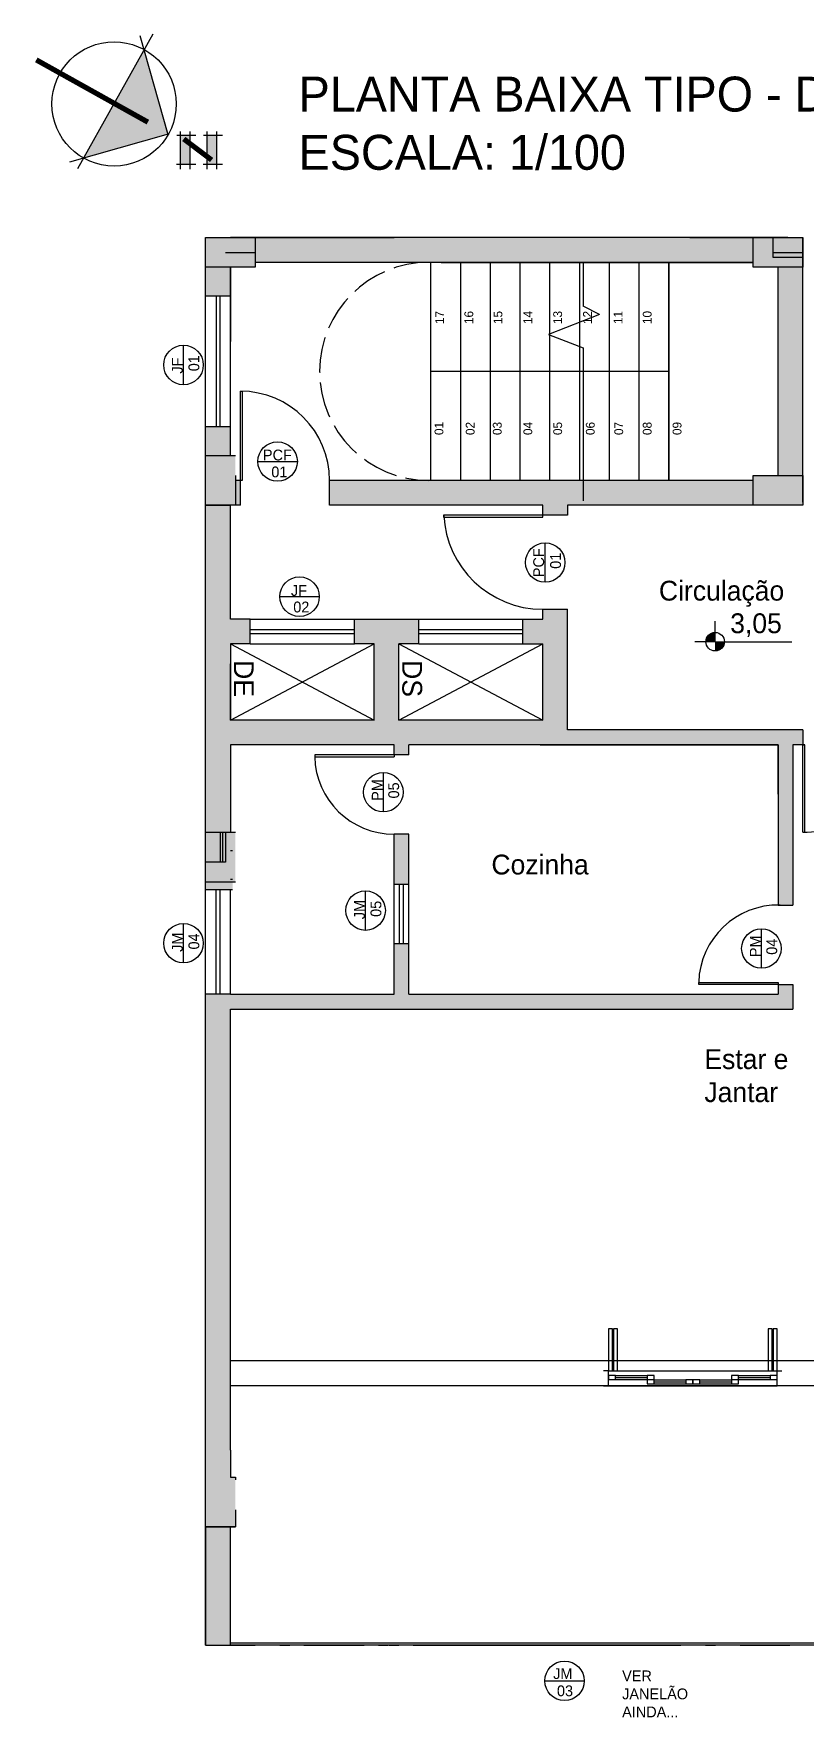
# Model space of a CAD drawing. Header units: millimetres. Extents: x 935 to 1399, y 512 to 900.
# Drawn here: x 1281.71 to 1289.5, y 814.07 to 831.06 of the extents above; entities that cross this region are included whole.
import ezdxf

# ---------------------------------------------------------------- set-up
doc = ezdxf.new("R2010")
doc.units = ezdxf.units.MM
doc.linetypes.add('ACAD_ISO02W100', pattern=[15, 12, -3])
doc.linetypes.add('DASHDOT', pattern=[1, 0.5, -0.25, 0, -0.25])
for name, color, linetype in [('COR1', 1, 'Continuous'), ('COR2', 2, 'Continuous'), ('COR5', 5, 'Continuous'), ('COTAS', 6, 'Continuous'), ('ESQUADRIA', 2, 'Continuous'), ('MOBIL', 7, 'Continuous'), ('MOBILIARIO', 4, 'Continuous'), ('MOBÍLIA', 1, 'Continuous'), ('projeçao', 7, 'ACAD_ISO02W100'), ('VIDRO', 1, 'Continuous')]:
    doc.layers.add(name, color=color, linetype=linetype)

msp = doc.modelspace()

# ---------------------------------------------------------------- hatches: boundary and pattern name
for points in [[(1283.94798, 829.00153), (1283.44798, 829.00153), (1283.44798, 828.70153), (1283.94798, 828.70153)], [(1283.94798, 829.00153), (1283.44798, 829.00153), (1283.44798, 828.70153), (1283.94798, 828.70153)], [(1289.47066, 829.00153), (1288.97066, 829.00153), (1288.97066, 828.70153), (1289.47066, 828.70153)], [(1283.74798, 826.30153), (1283.74798, 826.80153), (1283.44798, 826.80153), (1283.44798, 826.30153)], [(1288.97066, 826.60153), (1288.97066, 826.30153), (1289.47066, 826.30153), (1289.47066, 826.60153)], [(1283.44798, 823.00153), (1283.44798, 822.50153), (1283.74798, 822.50153), (1283.74798, 823.00153)], [(1283.44798, 815.994), (1283.74798, 815.994), (1283.74798, 816.494), (1283.44798, 816.494)]]:
    msp.add_hatch(color=256).paths.add_polyline_path(points)
h = msp.add_hatch(color=7)
h.paths.add_polyline_path([(1288.58645, 825.01766, 0.41421356), (1288.49313, 824.92434), (1288.58645, 824.92434)])
h.paths.add_polyline_path([(1288.58645, 824.92434), (1288.58645, 824.83102, 0.41421356), (1288.67976, 824.92434)])
at = {"layer": 'MOBIL'}
h = msp.add_hatch(color=254, dxfattribs=at)
h.paths.add_polyline_path([(1284.69798, 826.55153), (1284.69798, 826.30153), (1286.84798, 826.30153), (1286.84798, 826.20153), (1287.09798, 826.20153), (1287.09798, 826.30153), (1288.97066, 826.30153), (1288.97066, 826.55153)])
h.paths.add_polyline_path([(1288.97066, 829.00153), (1288.33111, 829.00153), (1283.94798, 829.00153), (1283.94798, 828.80153), (1283.94798, 828.75153), (1288.97066, 828.75153)])
h.paths.add_polyline_path([(1283.69798, 828.70153), (1283.44798, 828.70153), (1283.44798, 828.41153), (1283.69798, 828.41153)])
h.paths.add_polyline_path([(1283.69798, 827.09153), (1283.44798, 827.09153), (1283.44798, 826.80153), (1283.69798, 826.80153)])
h.paths.add_polyline_path([(1283.79798, 826.55153), (1283.74798, 826.55153), (1283.74798, 826.30153), (1283.79798, 826.30153)])
h.paths.add_polyline_path([(1289.47066, 828.70153), (1289.22066, 828.70153), (1289.22066, 826.60153), (1289.47066, 826.60153)])
for points in [[(1283.69798, 826.30153), (1283.44798, 826.30153), (1283.44798, 824.13364), (1283.69798, 824.13364), (1283.69798, 824.40153), (1283.69798, 824.65153), (1283.69798, 824.70153), (1283.69798, 824.90153), (1283.89798, 824.90153), (1283.89798, 825.15153), (1283.69798, 825.15153)], [(1283.69798, 820.92439), (1283.69798, 821.21759), (1283.44798, 821.21759), (1283.44798, 818.13415), (1283.69798, 818.13415)]]:
    msp.add_hatch(color=254, dxfattribs=at).paths.add_polyline_path(points)
h = msp.add_hatch(color=254, dxfattribs=at)
h.paths.add_polyline_path([(1289.47066, 824.03364), (1287.09798, 824.03364), (1287.09798, 824.13364), (1285.39798, 824.13364), (1285.39798, 824.90153), (1285.59798, 824.90153), (1285.59798, 825.15153), (1284.94798, 825.15153), (1284.94798, 824.90153), (1285.14798, 824.90153), (1285.14798, 824.30153), (1285.14798, 824.15153), (1285.14798, 824.13364), (1283.44798, 824.13364), (1283.44798, 823.00153), (1283.69798, 823.00153), (1283.69798, 823.25364), (1283.69798, 823.88364), (1285.34798, 823.88364), (1285.34798, 823.78364), (1285.49798, 823.78364), (1285.49798, 823.88364), (1288.24621, 823.88364), (1288.24621, 823.88477), (1288.26935, 823.88477), (1288.26935, 823.88364), (1289.22066, 823.88364), (1289.22066, 822.26784, -0.00624878), (1289.24066, 822.26759), (1289.37066, 822.26759), (1289.37066, 823.88364), (1289.47066, 823.88364)])
h.paths.add_polyline_path([(1285.49798, 822.98364), (1285.34798, 822.98364), (1285.34798, 822.47564), (1285.49798, 822.47564)], flags=17)
h.paths.add_polyline_path([(1287.09798, 825.15153), (1287.09798, 825.25142), (1286.84798, 825.25142), (1286.84798, 825.15153), (1286.64798, 825.15153), (1286.64798, 824.90153), (1286.84798, 824.90153), (1286.84798, 824.13364), (1287.09798, 824.13364)])
h = msp.add_hatch(color=254, dxfattribs=at)
h.paths.add_polyline_path([(1289.37066, 821.46759), (1289.22066, 821.46759), (1289.22066, 821.36759), (1288.847, 821.36759), (1285.49798, 821.36759), (1285.49798, 821.87564), (1285.34798, 821.87564), (1285.34798, 821.36759), (1283.69798, 821.36759), (1283.44798, 821.36759), (1283.44798, 821.21759), (1289.37066, 821.21759)])
h.paths.add_polyline_path([(1283.72048, 822.50153), (1283.44798, 822.50153), (1283.44798, 822.42553), (1283.72048, 822.42553)])
h = msp.add_hatch(color=254, dxfattribs=at)
h.paths.add_polyline_path([(1283.69798, 815.994), (1283.44798, 815.994), (1283.44798, 814.80153), (1283.69798, 814.80153)])
h.paths.add_polyline_path([(1283.69798, 818.13415), (1283.44798, 818.13415), (1283.44798, 816.494), (1283.69798, 816.494), (1283.69798, 816.76759)])

# ---------------------------------------------------------------- linework, layer by layer
for p, q in [((1283.44798, 829.00153), (1283.94798, 829.00153)), ((1283.44798, 828.70153), (1283.44798, 829.00153)), ((1283.44798, 829.00153), (1283.94798, 829.00153)), ((1283.44798, 829.00153), (1283.94798, 829.00153)), ((1283.44798, 828.70153), (1283.44798, 829.00153)), ((1283.94798, 829.00153), (1283.94798, 828.70153)), ((1283.94798, 829.00153), (1283.94798, 828.80153)), ((1283.94798, 829.00153), (1283.94798, 828.70153)), ((1283.94798, 829.00153), (1283.94798, 828.80153)), ((1288.97066, 829.00153), (1289.47066, 829.00153)), ((1288.97066, 828.70153), (1288.97066, 829.00153)), ((1289.17066, 828.80153), (1289.17066, 829.00153)), ((1289.17066, 829.00153), (1289.47066, 829.00153)), ((1289.47066, 829.00153), (1289.47066, 828.70153)), ((1289.47066, 829.00153), (1289.47066, 828.80153)), ((1283.64798, 828.85153), (1283.94798, 828.85153)), ((1283.64798, 828.85153), (1283.94798, 828.85153)), ((1289.17066, 828.85153), (1289.47066, 828.85153)), ((1289.47066, 828.80153), (1289.17066, 828.80153)), ((1283.94798, 828.70153), (1283.44798, 828.70153)), ((1283.94798, 828.70153), (1283.44798, 828.70153)), ((1289.47066, 828.70153), (1288.97066, 828.70153)), ((1283.44798, 826.30153), (1283.44798, 826.80153)), ((1283.44798, 826.80153), (1283.74798, 826.80153)), ((1283.74798, 826.60153), (1283.74798, 826.30153)), ((1283.74798, 826.55153), (1283.74798, 826.30153)), ((1288.97066, 826.60153), (1289.47066, 826.60153)), ((1288.97066, 826.30153), (1288.97066, 826.60153)), ((1289.17066, 826.60153), (1289.47066, 826.60153)), ((1289.47066, 826.60153), (1289.47066, 826.30153)), ((1289.47066, 826.60153), (1289.47066, 826.40153)), ((1283.74798, 826.30153), (1283.44798, 826.30153)), ((1289.47066, 826.30153), (1288.97066, 826.30153)), ((1283.44798, 823.00153), (1283.74798, 823.00153)), ((1283.44798, 822.50153), (1283.44798, 823.00153)), ((1283.44798, 822.70153), (1283.44798, 823.00153)), ((1283.49798, 823.00153), (1283.74798, 823.00153)), ((1283.59798, 822.70153), (1283.59798, 823.00153)), ((1283.62298, 822.70153), (1283.62298, 823.00153)), ((1283.64798, 823.00153), (1283.64798, 822.70153)), ((1283.64798, 822.70153), (1283.44798, 822.70153)), ((1283.49798, 822.50153), (1283.74798, 822.50153)), ((1283.44798, 815.994), (1283.44798, 816.494)), ((1283.74798, 816.494), (1283.74798, 816.46759)), ((1283.74798, 816.16759), (1283.74798, 815.994)), ((1283.44798, 815.994), (1283.74798, 815.994)), ((1283.74798, 815.994), (1283.44798, 815.994))]:
    msp.add_line(p, q)
at = {"color": 6}
for p, q in [((1283.69798, 829.00153), (1285.34798, 829.00153)), ((1285.14798, 829.00153), (1283.69798, 829.00153)), ((1283.69798, 829.00153), (1285.34798, 829.00153)), ((1285.14798, 829.00153), (1283.69798, 829.00153)), ((1288.97066, 829.00153), (1283.94798, 829.00153)), ((1285.29798, 829.00153), (1285.34798, 829.00153)), ((1285.34798, 829.00153), (1285.29798, 829.00153)), ((1285.29798, 829.00153), (1285.34798, 829.00153)), ((1288.33111, 829.00153), (1289.22066, 829.00153)), ((1289.32066, 829.00153), (1288.33111, 829.00153)), ((1288.33111, 829.00153), (1289.32066, 829.00153)), ((1289.32066, 829.00153), (1288.33111, 829.00153)), ((1289.47066, 826.33153), (1289.47066, 829.00153)), ((1288.97066, 828.75153), (1283.94798, 828.75153)), ((1285.72066, 826.55153), (1285.72066, 828.75153)), ((1285.82298, 828.75153), (1288.62298, 828.75153)), ((1286.02066, 826.55153), (1286.02066, 828.75153)), ((1286.32066, 826.55153), (1286.32066, 828.75153)), ((1286.62066, 826.55153), (1286.62066, 828.75153)), ((1286.92066, 826.55153), (1286.92066, 828.75153)), ((1287.22066, 826.55153), (1287.22066, 828.75153)), ((1287.52066, 826.55153), (1287.52066, 828.75153)), ((1287.82066, 826.55153), (1287.82066, 828.75153)), ((1288.12066, 828.75153), (1288.12066, 826.55153)), ((1288.12066, 826.55153), (1288.12066, 828.75153)), ((1288.62298, 828.75153), (1288.97066, 828.75153)), ((1283.44798, 814.80153), (1283.44798, 828.70153)), ((1283.69798, 828.70153), (1283.69798, 827.95153)), ((1283.69798, 828.70153), (1283.69798, 827.95153)), ((1283.69798, 826.80153), (1283.69798, 828.70153)), ((1289.22066, 826.60153), (1289.22066, 828.70153)), ((1283.69798, 828.41153), (1283.44798, 828.41153)), ((1288.12066, 827.65153), (1285.72066, 827.65153)), ((1283.69798, 827.09153), (1283.44798, 827.09153)), ((1283.79798, 826.55153), (1283.74798, 826.55153)), ((1283.79798, 826.30153), (1283.79798, 826.55153)), ((1288.97066, 826.55153), (1284.69798, 826.55153)), ((1284.69798, 826.30153), (1284.69798, 826.55153)), ((1283.74798, 826.30153), (1283.69798, 826.30153)), ((1283.79798, 826.30153), (1283.69798, 826.30153)), ((1283.69798, 825.15153), (1283.69798, 826.30153)), ((1286.84798, 826.30153), (1284.69798, 826.30153)), ((1286.84798, 826.18153), (1286.84798, 826.30153)), ((1287.09798, 826.20153), (1286.84798, 826.20153)), ((1289.47066, 826.30153), (1287.09798, 826.30153)), ((1287.09798, 826.30153), (1287.09798, 826.20153)), ((1289.47066, 826.30153), (1288.94509, 826.30153)), ((1286.84503, 825.25142), (1287.09798, 825.25142)), ((1286.84798, 825.15153), (1286.84798, 825.25153)), ((1287.09798, 825.15153), (1287.09798, 825.25153)), ((1283.89798, 825.15153), (1283.69798, 825.15153)), ((1283.89798, 824.90153), (1283.89798, 825.15153)), ((1284.94798, 824.90153), (1284.94798, 825.15153)), ((1284.94798, 825.15153), (1285.59798, 825.15153)), ((1285.59798, 824.90153), (1285.59798, 825.15153)), ((1286.64798, 825.15153), (1286.84798, 825.15153)), ((1286.64798, 824.90153), (1286.64798, 825.15153)), ((1287.09798, 824.03364), (1287.09798, 825.15153)), ((1283.89798, 824.90153), (1283.69798, 824.90153)), ((1283.89798, 824.90153), (1283.69798, 824.90153)), ((1283.69798, 824.90153), (1283.69798, 824.13364)), ((1285.14798, 824.90153), (1284.94798, 824.90153)), ((1285.14798, 824.13364), (1285.14798, 824.90153)), ((1285.14798, 824.15153), (1285.14798, 824.90153)), ((1285.14798, 824.15153), (1285.14798, 824.90153)), ((1285.14798, 824.30153), (1285.14798, 824.90153)), ((1285.59798, 824.90153), (1285.39798, 824.90153)), ((1285.39798, 824.13364), (1285.39798, 824.90153)), ((1286.64798, 824.90153), (1286.84798, 824.90153)), ((1286.84798, 824.13364), (1286.84798, 824.90153)), ((1283.69798, 824.13364), (1283.69798, 824.70153)), ((1283.69798, 824.13364), (1283.69798, 824.65153)), ((1283.69798, 824.13364), (1283.69798, 824.40153)), ((1285.14798, 824.13364), (1285.14798, 824.18364)), ((1285.14798, 824.13364), (1283.69798, 824.13364)), ((1285.14798, 824.13364), (1283.69798, 824.13364)), ((1286.84798, 824.13364), (1285.39798, 824.13364)), ((1286.84798, 824.13364), (1285.39798, 824.13364)), ((1289.47066, 824.03364), (1287.09798, 824.03364)), ((1289.47066, 824.03364), (1289.47066, 823.88364)), ((1283.69798, 823.88364), (1283.69798, 823.00153)), ((1285.34798, 823.88364), (1283.69798, 823.88364)), ((1285.34798, 823.78364), (1285.34798, 823.88364)), ((1289.22066, 823.88364), (1285.49798, 823.88364)), ((1285.49798, 823.78364), (1285.49798, 823.88364)), ((1289.22066, 823.88364), (1288.847, 823.88364)), ((1289.22066, 823.88364), (1289.22066, 822.26759)), ((1289.37066, 823.88364), (1289.37066, 822.26759)), ((1289.47066, 823.88364), (1289.37066, 823.88364)), ((1289.47066, 823.88364), (1289.49066, 823.88364)), ((1285.49798, 823.78364), (1285.34798, 823.78364)), ((1283.44798, 823.00153), (1283.69798, 823.00153)), ((1285.49798, 822.98364), (1285.34798, 822.98364)), ((1285.34798, 821.36759), (1285.34798, 822.98364)), ((1285.49798, 821.36759), (1285.49798, 822.98364)), ((1285.49798, 822.47564), (1285.34798, 822.47564)), ((1283.44798, 822.42553), (1283.72048, 822.42553)), ((1283.69798, 821.36759), (1283.69798, 822.42553)), ((1289.22066, 822.26759), (1289.37066, 822.26759)), ((1285.49798, 821.87564), (1285.34798, 821.87564)), ((1289.22066, 821.48759), (1289.22066, 821.36759)), ((1289.22066, 821.46759), (1289.37066, 821.46759)), ((1289.37066, 821.46759), (1289.37066, 821.21759)), ((1283.69798, 821.36759), (1283.44798, 821.36759)), ((1283.69798, 821.36759), (1285.34798, 821.36759)), ((1285.49798, 821.36759), (1289.22066, 821.36759)), ((1288.847, 821.36759), (1289.22066, 821.36759)), ((1283.69798, 821.21759), (1289.37066, 821.21759)), ((1283.69798, 816.76759), (1283.69798, 821.21759)), ((1291.22298, 817.66759), (1283.69798, 817.66759)), ((1283.69798, 816.76759), (1283.69798, 816.494)), ((1283.44798, 816.00153), (1283.44798, 814.80153)), ((1283.69798, 814.80153), (1283.69798, 815.994)), ((1283.44798, 814.80153), (1283.69798, 814.80153))]:
    msp.add_line(p, q, dxfattribs=at)
at = {"color": 3, "linetype": 'Continuous'}
for p, q in [((1287.25562, 828.75153), (1287.25562, 828.30836)), ((1287.42139, 828.22541), (1287.25562, 828.30836)), ((1287.42139, 828.22541), (1286.90568, 828.02264)), ((1286.90568, 828.02264), (1287.25562, 827.88793)), ((1287.25562, 827.88793), (1287.25562, 826.34631))]:
    msp.add_line(p, q, dxfattribs=at)
at = {"color": 3}
for p, q in [((1283.55298, 828.41153), (1283.55298, 827.09153)), ((1283.59298, 827.09153), (1283.59298, 828.41153)), ((1283.89798, 825.04653), (1284.94798, 825.04653)), ((1283.89798, 825.00653), (1284.94798, 825.00653)), ((1285.59798, 825.04653), (1286.64798, 825.04653)), ((1285.59798, 825.00653), (1286.64798, 825.00653)), ((1285.40298, 821.87564), (1285.40298, 822.47564)), ((1285.44298, 821.87564), (1285.44298, 822.47564)), ((1283.55298, 821.36759), (1283.55298, 822.42553)), ((1283.59298, 821.36759), (1283.59298, 822.42553))]:
    msp.add_line(p, q, dxfattribs=at)
at = {"color": 1}
for p, q in [((1283.79798, 827.45153), (1283.81798, 827.45153)), ((1283.79798, 826.55153), (1283.79798, 827.45153)), ((1283.81798, 827.45153), (1283.81798, 826.55153)), ((1283.81798, 826.55153), (1283.79798, 826.55153)), ((1285.84798, 826.20153), (1285.84798, 826.18153)), ((1286.84798, 826.20153), (1285.84798, 826.20153)), ((1286.84798, 826.18153), (1286.84798, 826.20153)), ((1285.84798, 826.18153), (1286.84798, 826.18153)), ((1283.89798, 825.15153), (1284.94798, 825.15153)), ((1285.59798, 825.15153), (1286.64798, 825.15153)), ((1283.69798, 824.90153), (1285.14798, 824.13364)), ((1283.69798, 824.13364), (1285.14798, 824.90153)), ((1283.89798, 824.90153), (1284.94798, 824.90153)), ((1285.39798, 824.90153), (1286.84798, 824.13364)), ((1285.39798, 824.13364), (1286.84798, 824.90153)), ((1285.59798, 824.90153), (1286.64798, 824.90153)), ((1284.20798, 823.88364), (1283.69798, 823.88364)), ((1286.82066, 823.88364), (1289.22066, 823.88364)), ((1289.22066, 823.38536), (1289.22066, 823.88364)), ((1289.49066, 823.88364), (1289.47066, 823.88364)), ((1289.47066, 823.00387), (1289.47066, 823.88364)), ((1289.49066, 823.00364), (1289.49066, 823.88364)), ((1284.54798, 823.78364), (1284.54798, 823.76364)), ((1284.54798, 823.78364), (1284.54798, 823.78364)), ((1285.34798, 823.78364), (1284.54798, 823.78364)), ((1284.54798, 823.76364), (1285.34798, 823.76364)), ((1285.34798, 823.78364), (1285.34798, 823.76364)), ((1288.42066, 821.48759), (1289.22066, 821.48759)), ((1288.42066, 821.46759), (1288.42066, 821.48759)), ((1289.22066, 821.46759), (1288.42066, 821.46759)), ((1289.22066, 821.48759), (1289.22066, 821.46759))]:
    msp.add_line(p, q, dxfattribs=at)
at = {"color": 254}
for p, q in [((1283.44798, 826.30153), (1283.69798, 826.30153)), ((1289.47066, 823.88364), (1289.49066, 823.88364)), ((1283.69798, 822.81759), (1283.72048, 822.81759)), ((1283.69798, 822.52759), (1283.72048, 822.52759))]:
    msp.add_line(p, q, dxfattribs=at)
at = {"color": 7}
for p, q in [((1288.58645, 824.92434), (1288.58645, 825.13073)), ((1288.58645, 824.92434), (1288.38006, 824.92434)), ((1288.58645, 824.92434), (1288.89603, 824.92434)), ((1291.22298, 814.82153), (1283.69798, 814.82153)), ((1291.22298, 814.80153), (1283.69798, 814.80153)), ((1286.08433, 814.80153), (1288.08433, 814.80153))]:
    msp.add_line(p, q, dxfattribs=at)
at = {"color": 6, "linetype": 'DASHDOT'}
for p, q in [((1283.44798, 814.80153), (1287.08433, 814.80153)), ((1284.43966, 814.80153), (1291.37298, 814.80153))]:
    msp.add_line(p, q, dxfattribs=at)
at = {"color": 7}
msp.add_circle((1288.58645, 824.92434), 0.09332, dxfattribs=at)
at = {"color": 6, "linetype": 'ACAD_ISO02W100', "ltscale": 0.03}
msp.add_arc((1285.69798, 827.65153), 1.1, 90, 270, dxfattribs=at)
at = {"color": 1}
for centre, radius, start, end in [((1286.84809, 826.25153), 1.00011, 182.865677, 269.824609), ((1285.3458, 823.78171), 0.79807, 181.436013, 270.15672), ((1289.22066, 821.46759), 0.80025, 88.567904, 178.567904)]:
    msp.add_arc(centre, radius, start, end, dxfattribs=at)
at = {"layer": 'COR1', "color": 1}
for p, q in [((1283.15653, 830.03353), (1283.34883, 830.03353)), ((1283.1905, 830.07005), (1283.1905, 829.69268)), ((1283.28793, 830.07005), (1283.28793, 829.69268)), ((1283.42727, 830.03353), (1283.61957, 830.03353)), ((1283.46124, 830.07005), (1283.46124, 829.69268)), ((1283.55867, 830.07005), (1283.55867, 829.69268)), ((1283.15396, 829.74137), (1283.34883, 829.74137)), ((1283.4247, 829.74137), (1283.61957, 829.74137))]:
    msp.add_line(p, q, dxfattribs=at)
at = {"layer": 'COR1', "color": 1, "const_width": 0.05273}
msp.add_lwpolyline([(1283.22734, 829.99653), (1283.5085, 829.78421)], dxfattribs=at)
at = {"layer": 'COR1', "color": 1}
for points in [[(1283.1905, 830.03353), (1283.28793, 830.03353), (1283.1905, 829.74137), (1283.28793, 829.74137)], [(1283.46124, 830.03353), (1283.55867, 830.03353), (1283.46124, 829.74137), (1283.55867, 829.74137)]]:
    msp.add_solid(points, dxfattribs=at)
at = {"layer": 'COR2', "color": 2}
for p, q in [((1282.16035, 829.69757), (1282.9201, 831.05857)), ((1283.06904, 830.03926), (1282.78626, 831.0367)), ((1282.0772, 829.76651), (1283.07464, 830.04929))]:
    msp.add_line(p, q, dxfattribs=at)
at = {"layer": 'COR2', "color": 2, "const_width": 0.05273}
msp.add_lwpolyline([(1282.86536, 830.16612), (1281.74032, 830.79415)], dxfattribs=at)
at = {"layer": 'COR2', "color": 2}
msp.add_solid([(1283.07464, 830.04929), (1282.2217, 829.80748), (1282.82722, 830.89219)], dxfattribs=at)
at = {"layer": 'COR5', "color": 5}
msp.add_circle((1282.52446, 830.34983), 0.62691, dxfattribs=at)
at = {"layer": 'COTAS', "color": 7}
msp.add_line((1288.89603, 824.92434), (1289.36073, 824.92434), dxfattribs=at)
at = {"layer": 'ESQUADRIA', "color": 1, "linetype": 'Continuous'}
for p, q in [((1287.51048, 817.56759), (1289.21048, 817.56759)), ((1287.51048, 817.41759), (1289.21048, 817.41759)), ((1287.58048, 817.52259), (1287.90048, 817.52259)), ((1287.58048, 817.48259), (1287.90048, 817.48259)), ((1287.97048, 817.47759), (1288.29048, 817.47759)), ((1287.97048, 817.43759), (1288.29048, 817.43759)), ((1288.43048, 817.47759), (1288.75048, 817.47759)), ((1288.43048, 817.43759), (1288.75048, 817.43759)), ((1288.82048, 817.52259), (1289.14048, 817.52259)), ((1288.82048, 817.48259), (1289.14048, 817.48259))]:
    msp.add_line(p, q, dxfattribs=at)
at = {"layer": 'ESQUADRIA', "linetype": 'Continuous'}
for points in [[(1287.55048, 817.56759), (1287.55048, 817.99259), (1287.51048, 817.99259), (1287.51048, 817.56759)], [(1287.56048, 817.99259), (1287.56048, 817.56759), (1287.60048, 817.56759), (1287.60048, 817.99259)], [(1289.16048, 817.56759), (1289.16048, 817.99259), (1289.12048, 817.99259), (1289.12048, 817.56759)], [(1289.17048, 817.99259), (1289.17048, 817.56759), (1289.21048, 817.56759), (1289.21048, 817.99259)], [(1287.51048, 817.48259), (1287.58048, 817.48259), (1287.58048, 817.52259), (1287.51048, 817.52259)], [(1287.97048, 817.52259), (1287.90048, 817.52259), (1287.90048, 817.48259), (1287.97048, 817.48259)], [(1287.90048, 817.43759), (1287.97048, 817.43759), (1287.97048, 817.47759), (1287.90048, 817.47759)], [(1288.36048, 817.47759), (1288.29048, 817.47759), (1288.29048, 817.43759), (1288.36048, 817.43759)], [(1288.36048, 817.43759), (1288.43048, 817.43759), (1288.43048, 817.47759), (1288.36048, 817.47759)], [(1288.75048, 817.48259), (1288.82048, 817.48259), (1288.82048, 817.52259), (1288.75048, 817.52259)], [(1288.82048, 817.47759), (1288.75048, 817.47759), (1288.75048, 817.43759), (1288.82048, 817.43759)], [(1289.21048, 817.52259), (1289.14048, 817.52259), (1289.14048, 817.48259), (1289.21048, 817.48259)]]:
    msp.add_lwpolyline(points, close=True, dxfattribs=at)
for points in [[(1287.46048, 817.41759), (1287.51048, 817.41759), (1287.51048, 817.56759), (1287.46048, 817.56759)], [(1289.26048, 817.41759), (1289.21048, 817.41759), (1289.21048, 817.56759), (1289.26048, 817.56759)]]:
    msp.add_lwpolyline(points, dxfattribs=at)
at = {"layer": 'MOBIL', "color": 1}
for p, q in [((1283.22513, 827.51668), (1283.22513, 827.91515)), ((1283.97433, 826.74168), (1284.37281, 826.74168)), ((1286.87263, 825.52364), (1286.87263, 825.92212)), ((1284.19581, 825.37884), (1284.59429, 825.37884)), ((1285.24017, 823.20679), (1285.24017, 823.60527)), ((1285.06107, 822.01216), (1285.06107, 822.41064)), ((1283.22513, 821.68311), (1283.22513, 822.08159)), ((1289.0529, 821.62976), (1289.0529, 822.02824)), ((1283.69798, 816.494), (1283.74798, 816.494)), ((1286.86833, 814.44062), (1287.26681, 814.44062))]:
    msp.add_line(p, q, dxfattribs=at)
at = {"layer": 'MOBIL', "color": 6}
msp.add_line((1283.44798, 822.50153), (1283.72048, 822.50153), dxfattribs=at)
at = {"layer": 'MOBIL', "color": 1}
for centre in [(1283.22513, 827.71592), (1284.17357, 826.74168), (1286.87263, 825.72288), (1284.39505, 825.37884), (1285.24017, 823.40603), (1285.06107, 822.2114), (1283.22513, 821.88235), (1289.0529, 821.829), (1287.06757, 814.44062)]:
    msp.add_circle(centre, 0.19924, dxfattribs=at)
for centre, radius, start, end in [((1283.79798, 826.55153), 0.9, 360, 90), ((1289.49066, 823.88364), 0.88, 268.697711, 0)]:
    msp.add_arc(centre, radius, start, end, dxfattribs=at)
at = {"layer": 'MOBILIARIO', "color": 6}
msp.add_line((1286.95478, 817.66759), (1283.69798, 817.66759), dxfattribs=at)
at = {"layer": 'MOBÍLIA'}
msp.add_line((1288.26935, 823.88477), (1288.24621, 823.88477), dxfattribs=at)
at = {"layer": 'projeçao', "color": 1, "linetype": 'Continuous'}
msp.add_line((1286.82066, 823.88364), (1288.96818, 823.88364), dxfattribs=at)
at = {"layer": 'projeçao', "color": 6, "linetype": 'Continuous'}
for p, q in [((1285.80798, 817.66759), (1283.69798, 817.66759)), ((1291.22298, 817.41759), (1283.69798, 817.41759))]:
    msp.add_line(p, q, dxfattribs=at)
at = {"layer": 'VIDRO', "linetype": 'Continuous'}
for p, q in [((1287.58048, 817.50259), (1287.90048, 817.50259)), ((1287.97048, 817.45759), (1288.29048, 817.45759)), ((1288.43048, 817.45759), (1288.75048, 817.45759)), ((1288.82048, 817.50259), (1289.14048, 817.50259))]:
    msp.add_line(p, q, dxfattribs=at)

# ---------------------------------------------------------------- texts
at = {"attachment_point": 1}
for s, insert, char_height, width in [('PLANTA BAIXA TIPO - DETALHAMENTO ESQUADRIAS\\PESCALA: 1/100', (1284.38578, 830.62518), 0.352405, 24.3855), ('Circulação', (1288.01935, 825.53912), 0.2, 3.8469), ('Cozinha', (1286.33013, 822.77618), 0.2, 3.8469), ('Estar e\\PJantar', (1288.47796, 820.8129), 0.2, 3.8469), ('Estar e\\PJantar', (1288.47796, 820.8129), 0.2, 3.8469)]:
    msp.add_mtext(s, dxfattribs=dict(at, insert=insert, char_height=char_height, width=width))
at = {"color": 7, "char_height": 0.08903, "attachment_point": 1, "rotation": 90}
for s, insert in [('17', (1285.76355, 828.12888)), ('16', (1286.05757, 828.12888)), ('15', (1286.35159, 828.12888)), ('14', (1286.6526, 828.12888)), ('13', (1286.95362, 828.12888)), ('12', (1287.25464, 828.12888)), ('11', (1287.56266, 828.12888)), ('10', (1287.85668, 828.12888)), ('01', (1285.75655, 827.00927)), ('02', (1286.07157, 827.00927)), ('03', (1286.34459, 827.00927)), ('04', (1286.65261, 827.00927)), ('05', (1286.95362, 827.00927)), ('06', (1287.28264, 827.00927)), ('07', (1287.56966, 827.00927)), ('08', (1287.85668, 827.00927)), ('09', (1288.1577, 827.00927))]:
    msp.add_mtext(s, dxfattribs=dict(at, insert=insert))
at = {"char_height": 0.2, "width": 3.8469, "attachment_point": 1, "rotation": 270}
for s, insert in [('DE', (1283.93276, 824.73825)), ('DS', (1285.63116, 824.73825))]:
    msp.add_mtext(s, dxfattribs=dict(at, insert=insert))
at = {"layer": 'MOBIL', "color": 1, "char_height": 0.109053, "width": 0.0074075, "attachment_point": 1, "rotation": 90}
for s, insert in [('JF', (1283.10843, 827.62894)), ('01', (1283.275, 827.65272)), ('PCF', (1286.75221, 825.57535)), ('01', (1286.92251, 825.65968)), ('PM ', (1285.12347, 823.31906)), ('05', (1285.29005, 823.34283)), ('JM ', (1284.94437, 822.12442)), ('05', (1285.11095, 822.1482)), ('JM ', (1283.10843, 821.79538)), ('04', (1283.275, 821.81915)), ('PM ', (1288.9362, 821.74202)), ('04', (1289.10278, 821.7658))]:
    msp.add_mtext(s, dxfattribs=dict(at, insert=insert))
at = {"layer": 'MOBIL', "color": 1, "width": 0.0074075, "attachment_point": 1}
for s, insert, char_height in [('PCF', (1284.02605, 826.86211), 0.109053), ('01', (1284.11037, 826.69181), 0.109053), ('JF', (1284.30808, 825.49554), 0.109053), ('02', (1284.33185, 825.32897), 0.109053), ('JM ', (1286.95329, 814.56823), 0.109053), ('VER JANELÃO AINDA...', (1287.64845, 814.54534), 0.1090528), ('03', (1286.99108, 814.39454), 0.109053)]:
    msp.add_mtext(s, dxfattribs=dict(at, insert=insert, char_height=char_height))
at = {"layer": 'projeçao', "color": 7, "insert": (1288.7384, 825.21043), "char_height": 0.2, "width": 1.177, "attachment_point": 1}
msp.add_mtext('3,05', dxfattribs=at)

doc.saveas('drawing.dxf')
